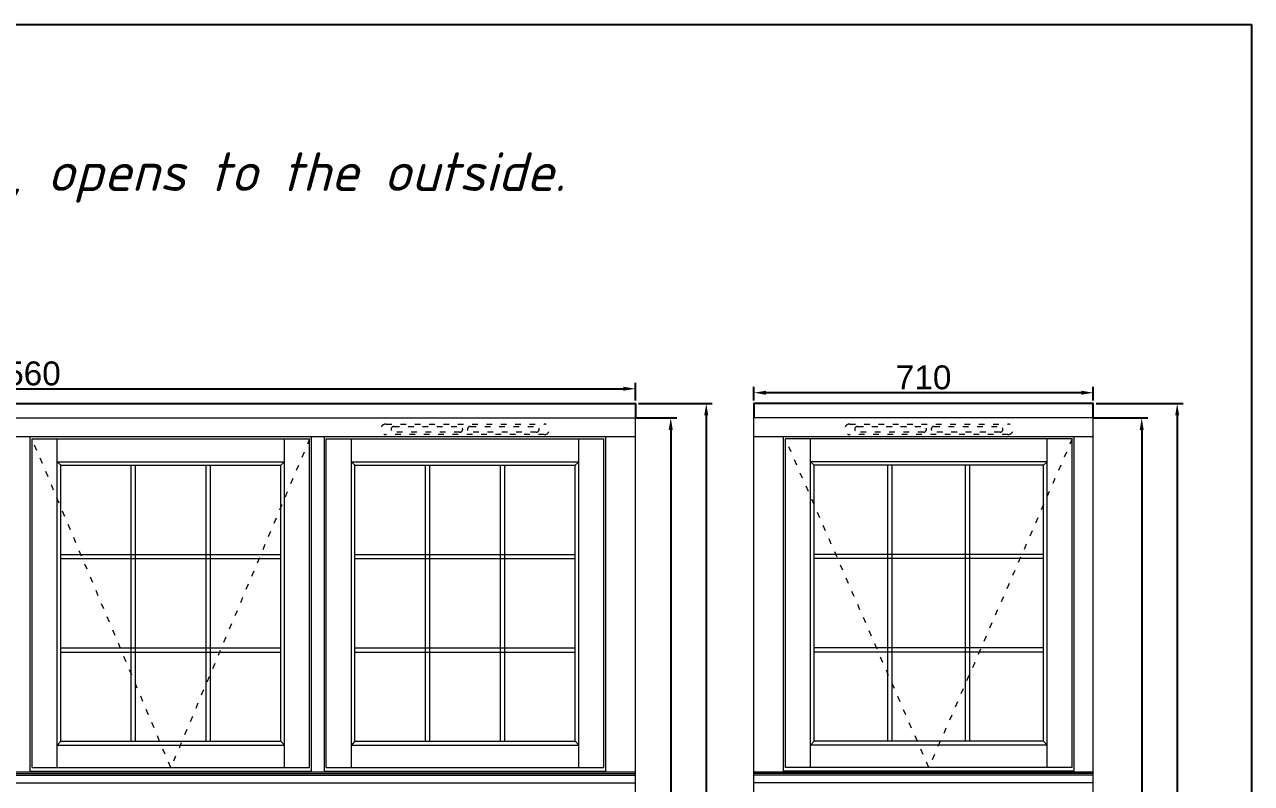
# Model space of a CAD drawing. Header units: millimetres. Extents: x 0 to 182016, y 11 to 3710.
# Drawn here: x 51008 to 53575, y 2123 to 3710 of the extents above; entities that cross this region are included whole.
import ezdxf

# ---------------------------------------------------------------- set-up
doc = ezdxf.new("R2010")
doc.units = ezdxf.units.MM
doc.linetypes.add('ACAD_ISO03W100', pattern=[30, 12, -18])
doc.styles.add('ROMANS', font='stylu.ttf', dxfattribs={"oblique": 15})
doc.styles.get("Standard").update_dxf_attribs({"font": 'arial.ttf'})
doc.dimstyles.new('Padidinti matmenys', dxfattribs={"dimscale": 10, "dimtxt": 5, "dimasz": 2.5, "dimexe": 1.25, "dimexo": 0.625, "dimtad": 1, "dimdec": 1, "dimtxsty": 'Standard', "dimcen": 2.5, "dimadec": 0, "dimazin": 0, "dimtfac": 1, "dimtdec": 1, "dimtmove": 0, "dimatfit": 3, "dimfxl": 1, "dimarcsym": 0})

# ---------------------------------------------------------------- blocks, each defined once
blk = doc.blocks.new('*D1507')
at = {"color": 0, "lineweight": -2, "transparency": 16777216}
for p, q in [((49726, 2924.2), (49726, 2961.3)), ((52286, 2924.2), (52286, 2961.3)), ((49751, 2948.8), (52261, 2948.8))]:
    blk.add_line(p, q, dxfattribs=at)
at = {"color": 0, "transparency": 16777216}
for points in [[(49751, 2953), (49751, 2944.7), (49726, 2948.8)], [(52261, 2953), (52261, 2944.7), (52286, 2948.8)]]:
    blk.add_solid(points, dxfattribs=at)
at = {"layer": 'Defpoints', "color": 0, "transparency": 16777216}
for p in [(52286, 2948.8), (49726, 2917.9), (52286, 2917.9)]:
    blk.add_point(p, dxfattribs=at)
at = {"color": 0, "lineweight": 5, "transparency": 16777216, "insert": (51006, 2980.6), "char_height": 50, "attachment_point": 5}
blk.add_mtext('2560', dxfattribs=at)
blk = doc.blocks.new('*D1708')
at = {"color": 0, "lineweight": -2, "transparency": 16777216}
for p, q in [((52534, 2924.2), (52534, 2953)), ((53243.9, 2924.2), (53243.9, 2953)), ((53218.9, 2940.5), (52559, 2940.5))]:
    blk.add_line(p, q, dxfattribs=at)
at = {"color": 0, "transparency": 16777216}
for points in [[(52559, 2944.7), (52559, 2936.3), (52534, 2940.5)], [(53218.9, 2944.7), (53218.9, 2936.3), (53243.9, 2940.5)]]:
    blk.add_solid(points, dxfattribs=at)
at = {"layer": 'Defpoints', "color": 0, "transparency": 16777216}
for p in [(52534, 2940.5), (52534, 2917.9), (53243.9, 2917.9)]:
    blk.add_point(p, dxfattribs=at)
at = {"color": 0, "lineweight": 5, "transparency": 16777216, "insert": (52889, 2972.3), "char_height": 50, "attachment_point": 5}
blk.add_mtext('710', dxfattribs=at)
blk = doc.blocks.new('*D1709')
at = {"color": 0, "lineweight": -2, "transparency": 16777216}
for p, q in [((53242.4, 2887.9), (53357.9, 2887.9)), ((53345.4, 2862.9), (53345.4, 982.9)), ((53293.5, 957.9), (53357.9, 957.9))]:
    blk.add_line(p, q, dxfattribs=at)
at = {"color": 0, "transparency": 16777216}
for points in [[(53341.3, 2862.9), (53349.6, 2862.9), (53345.4, 2887.9)], [(53341.3, 982.9), (53349.6, 982.9), (53345.4, 957.9)]]:
    blk.add_solid(points, dxfattribs=at)
at = {"layer": 'Defpoints', "color": 0, "transparency": 16777216}
for p in [(53236.2, 2887.9), (53287.3, 957.9), (53345.4, 957.9)]:
    blk.add_point(p, dxfattribs=at)
at = {"color": 0, "lineweight": 5, "transparency": 16777216, "insert": (53313.6, 1940.4), "char_height": 50, "attachment_point": 5, "rotation": 90}
blk.add_mtext('1930', dxfattribs=at)
blk = doc.blocks.new('*D1716')
at = {"color": 0, "lineweight": -2, "ltscale": 0.1, "transparency": 16777216}
for p, q in [((53250.2, 2917.9), (53432.2, 2917.9)), ((53419.7, 2892.9), (53419.7, 982.9)), ((53293.5, 957.9), (53432.2, 957.9))]:
    blk.add_line(p, q, dxfattribs=at)
at = {"color": 0, "ltscale": 0.1, "transparency": 16777216}
for points in [[(53415.5, 2892.9), (53423.8, 2892.9), (53419.7, 2917.9)], [(53415.5, 982.9), (53423.8, 982.9), (53419.7, 957.9)]]:
    blk.add_solid(points, dxfattribs=at)
at = {"layer": 'Defpoints', "color": 0, "ltscale": 0.1, "transparency": 16777216}
for p in [(53243.9, 2917.9), (53287.3, 957.9), (53419.7, 957.9)]:
    blk.add_point(p, dxfattribs=at)
at = {"color": 0, "ltscale": 0.1, "transparency": 16777216, "insert": (53387.9, 1937.9), "char_height": 50, "attachment_point": 5, "rotation": 90}
blk.add_mtext('1960', dxfattribs=at)
blk = doc.blocks.new('*D1730')
at = {"color": 0, "lineweight": -2, "transparency": 16777216}
for p, q in [((52284.5, 2887.9), (52372.5, 2887.9)), ((52360, 2862.9), (52360, 982.9)), ((52335.6, 957.9), (52372.5, 957.9))]:
    blk.add_line(p, q, dxfattribs=at)
at = {"color": 0, "transparency": 16777216}
for points in [[(52355.8, 2862.9), (52364.1, 2862.9), (52360, 2887.9)], [(52355.8, 982.9), (52364.1, 982.9), (52360, 957.9)]]:
    blk.add_solid(points, dxfattribs=at)
at = {"layer": 'Defpoints', "color": 0, "transparency": 16777216}
for p in [(52278.2, 2887.9), (52329.3, 957.9), (52360, 957.9)]:
    blk.add_point(p, dxfattribs=at)
at = {"color": 0, "lineweight": 5, "transparency": 16777216, "insert": (52328.2, 1933.2), "char_height": 50, "attachment_point": 5, "rotation": 90}
blk.add_mtext('1930', dxfattribs=at)
blk = doc.blocks.new('*D1731')
at = {"color": 0, "lineweight": -2, "ltscale": 0.1, "transparency": 16777216}
for p, q in [((52292.2, 2917.9), (52446.7, 2917.9)), ((52434.2, 2892.9), (52434.2, 982.9)), ((52335.6, 957.9), (52446.7, 957.9))]:
    blk.add_line(p, q, dxfattribs=at)
at = {"color": 0, "ltscale": 0.1, "transparency": 16777216}
for points in [[(52430, 2892.9), (52438.4, 2892.9), (52434.2, 2917.9)], [(52430, 982.9), (52438.4, 982.9), (52434.2, 957.9)]]:
    blk.add_solid(points, dxfattribs=at)
at = {"layer": 'Defpoints', "color": 0, "ltscale": 0.1, "transparency": 16777216}
for p in [(52286, 2917.9), (52329.3, 957.9), (52434.2, 957.9)]:
    blk.add_point(p, dxfattribs=at)
at = {"color": 0, "ltscale": 0.1, "transparency": 16777216, "insert": (52402.4, 1937.9), "char_height": 50, "attachment_point": 5, "rotation": 90}
blk.add_mtext('1960', dxfattribs=at)
blk = doc.blocks.new('tv')
at = {"linetype": 'ACAD_ISO03W100', "lineweight": 5}
for p, q in [((29400.1, 41533.7), (29731.1, 41533.7)), ((29731.1, 41511.7), (29400.1, 41511.7))]:
    blk.add_line(p, q, dxfattribs=at)
for points in [[(29416.6, 41528.7), (29554.6, 41528.7, -1), (29554.6, 41516.7), (29416.6, 41516.7, -1)], [(29576.6, 41516.7, -1), (29576.6, 41528.7), (29714.6, 41528.7, -1), (29714.6, 41516.7)]]:
    blk.add_lwpolyline(points, format="xyb", close=True, dxfattribs=at)
for centre, start, end in [((29400.1, 41522.7), 90, 270), ((29731.1, 41522.7), 270, 90)]:
    blk.add_arc(centre, 11, start, end, dxfattribs=at)

msp = doc.modelspace()

# ---------------------------------------------------------------- linework, layer by layer
at = {"lineweight": 5}
for p, q in [((49725.9992842, 2887.9266326), (52285.9779198, 2887.9266326)), ((52285.9779198, 997.8961834), (52285.9779198, 2887.9266326)), ((52533.9852843, 997.8961834), (52533.9852843, 2887.9266326)), ((52541.7254164, 2887.9266326), (52533.9852843, 2887.9266326)), ((53243.9357056, 2887.9266326), (52541.7254164, 2887.9266326)), ((53243.9357056, 997.8961834), (53243.9357056, 2887.9266326)), ((52285.9779198, 2847.9266322), (49725.9992842, 2847.9266322)), ((51019.488602, 2146.9011768), (51019.488602, 2847.9266322)), ((51023.488602, 2843.9266322), (51604.2524984, 2843.9266322)), ((51023.488602, 2156.7011768), (51023.488602, 2843.9266322)), ((51076.1715077, 2156.7011768), (51076.1715077, 2843.9266322)), ((51551.5695931, 2156.7011768), (51551.5695931, 2843.9266322)), ((51604.2524988, 2156.7011768), (51604.2524988, 2843.9266322)), ((51608.2524988, 2146.9011768), (51608.2524988, 2847.9266322)), ((51635.2524988, 2146.9011768), (51635.2524988, 2847.9266322)), ((51639.2524988, 2843.9266322), (52220.0163952, 2843.9266322)), ((51639.2524988, 2156.7011768), (51639.2524988, 2843.9266322)), ((51691.9354045, 2156.7011768), (51691.9354045, 2843.9266322)), ((52167.3334899, 2156.7011768), (52167.3334899, 2843.9266322)), ((52220.0163952, 2156.7011768), (52220.0163952, 2843.9266322)), ((52224.0163952, 2146.9011768), (52224.0163952, 2847.9266322)), ((53243.9357056, 2847.9266322), (52533.9852843, 2847.9266322)), ((52595.9468089, 2146.9011768), (52595.9468089, 2847.9266322)), ((53199.9357053, 2843.9266322), (52599.9468089, 2843.9266322)), ((52599.9468089, 2156.7011768), (52599.9468089, 2843.9266322)), ((52652.6297142, 2156.7011768), (52652.6297142, 2843.9266322)), ((53147.2527996, 2156.7011768), (53147.2527996, 2843.9266322)), ((53199.9357056, 2156.7011768), (53199.9357056, 2843.9266322)), ((53203.9357056, 2146.9011768), (53203.9357056, 2847.9266322)), ((51076.1715077, 2796.2437265), (51551.5695931, 2796.2437265)), ((51083.488602, 2788.9266322), (51076.1715077, 2796.2437265)), ((51083.488602, 2788.9266322), (51544.2524988, 2788.9266322)), ((51083.488602, 2211.7011768), (51083.488602, 2788.9266322)), ((51231.088602, 2211.7011768), (51231.088602, 2788.9266322)), ((51240.088602, 2211.7011768), (51240.088602, 2788.9266322)), ((51387.688602, 2211.7011768), (51387.688602, 2788.9266322)), ((51396.688602, 2211.7011768), (51396.688602, 2788.9266322)), ((51544.2524988, 2788.9266322), (51551.5695931, 2796.2437265)), ((51544.2524988, 2211.7011768), (51544.2524988, 2788.9266322)), ((51691.9354045, 2796.2437265), (52167.3334899, 2796.2437265)), ((51699.2524988, 2788.9266322), (51691.9354045, 2796.2437265)), ((51699.2524988, 2788.9266322), (52160.0163956, 2788.9266322)), ((51699.2524988, 2211.7011768), (51699.2524988, 2788.9266322)), ((51846.8524988, 2211.7011768), (51846.8524988, 2788.9266322)), ((51855.8524988, 2211.7011768), (51855.8524988, 2788.9266322)), ((52003.4524988, 2211.7011768), (52003.4524988, 2788.9266322)), ((52012.4524988, 2211.7011768), (52012.4524988, 2788.9266322)), ((52160.0163956, 2788.9266322), (52167.3334899, 2796.2437265)), ((52160.0163956, 2211.7011768), (52160.0163956, 2788.9266322)), ((53147.2527996, 2796.2437265), (52652.6297142, 2796.2437265)), ((52659.9468085, 2788.9266322), (52652.6297142, 2796.2437265)), ((53139.9357053, 2788.9266322), (52659.9468085, 2788.9266322)), ((52659.9468085, 2211.7011768), (52659.9468085, 2788.9266322)), ((52813.9357053, 2211.7011768), (52813.9357053, 2788.9266322)), ((52822.9357053, 2211.7011768), (52822.9357053, 2788.9266322)), ((52976.9357053, 2211.7011768), (52976.9357053, 2788.9266322)), ((52985.9357053, 2211.7011768), (52985.9357053, 2788.9266322)), ((53139.9357053, 2788.9266322), (53147.2527996, 2796.2437265)), ((53139.9357053, 2211.7011768), (53139.9357053, 2788.9266322)), ((51083.488602, 2602.5011768), (51544.2524988, 2602.5011768)), ((51083.488602, 2593.5011768), (51544.2524988, 2593.5011768)), ((51699.2524988, 2602.5011768), (52160.0163956, 2602.5011768)), ((51699.2524988, 2593.5011768), (52160.0163956, 2593.5011768)), ((53139.9357053, 2602.5011768), (52659.9468085, 2602.5011768)), ((53139.9357053, 2593.5011768), (52659.9468085, 2593.5011768)), ((51083.488602, 2407.1011768), (51544.2524988, 2407.1011768)), ((51083.488602, 2398.1011768), (51544.2524988, 2398.1011768)), ((51699.2524988, 2407.1011768), (52160.0163956, 2407.1011768)), ((51699.2524988, 2398.1011768), (52160.0163956, 2398.1011768)), ((53139.9357053, 2407.1011768), (52659.9468085, 2407.1011768)), ((53139.9357053, 2398.1011768), (52659.9468085, 2398.1011768)), ((51083.488602, 2211.7011768), (51076.1715077, 2203.6027506)), ((51083.488602, 2211.7011768), (51544.2524988, 2211.7011768)), ((51544.2524988, 2211.7011768), (51551.5695931, 2203.6027506)), ((51699.2524988, 2211.7011768), (51691.9354045, 2203.6027506)), ((51699.2524988, 2211.7011768), (52160.0163956, 2211.7011768)), ((52160.0163956, 2211.7011768), (52167.3334899, 2203.6027506)), ((52659.9468085, 2211.7011768), (52652.6297142, 2203.6027506)), ((53139.9357053, 2211.7011768), (52659.9468085, 2211.7011768)), ((53139.9357053, 2211.7011768), (53147.2527996, 2203.6027506)), ((51076.1715077, 2203.6027506), (51551.5695931, 2203.6027506)), ((51691.9354045, 2203.6027506), (52167.3334899, 2203.6027506)), ((53147.2527996, 2203.6027506), (52652.6297142, 2203.6027506)), ((51023.488602, 2156.7011768), (51604.2524984, 2156.7011768)), ((51639.2524988, 2156.7011768), (52220.0163952, 2156.7011768)), ((53199.9357053, 2156.7011768), (52599.9468089, 2156.7011768)), ((52285.9779198, 2146.9011768), (49725.9992842, 2146.9011768)), ((49725.9992842, 2144.2765169), (52285.9779198, 2144.2765169)), ((49725.9992842, 2140.9982295), (52285.9779198, 2140.9982295)), ((51019.488602, 2149.2476005), (51608.2524984, 2149.2476005)), ((51635.2524988, 2149.2476005), (52224.0163952, 2149.2476005)), ((53243.9357056, 2146.9011768), (52533.9852843, 2146.9011768)), ((53243.9357056, 2144.2765169), (52533.9852843, 2144.2765169)), ((53243.9357056, 2140.9982295), (52533.9852843, 2140.9982295)), ((53203.9357053, 2149.2476005), (52595.9468089, 2149.2476005)), ((49725.9992842, 2124.9011768), (52285.9779198, 2124.9011768)), ((53243.9357056, 2124.9011768), (52533.9852843, 2124.9011768))]:
    msp.add_line(p, q, dxfattribs=at)
at = {"linetype": 'ACAD_ISO03W100', "lineweight": 5}
for p, q in [((51313.8705502, 2156.7011768), (51023.488602, 2843.9266322)), ((51604.2524988, 2843.9266322), (51313.8705502, 2156.7011768)), ((52899.9412571, 2156.7011768), (52599.9468089, 2843.9266322)), ((53199.9357053, 2843.9266322), (52899.9412571, 2156.7011768))]:
    msp.add_line(p, q, dxfattribs=at)
msp.add_lwpolyline([(53575.0454685, 3710.4502728), (53575.0454685, 10.9108603), (48075.7301256, 10.9108603), (48075.7301256, 3710.4502728)], close=True)
at = {"ltscale": 0.1}
for points in [[(49725.9992842, 2887.9266326), (49725.9992842, 2917.9266326), (52285.9779198, 2917.9266326), (52285.9779198, 2887.9266326)], [(53243.9357056, 2887.9266326), (53243.9357056, 2917.9266326), (52533.9852843, 2917.9266326), (52533.9852843, 2887.9266326)]]:
    msp.add_lwpolyline(points, dxfattribs=at)

# ---------------------------------------------------------------- block references
at = {"color": 1}
for p in [(22364.051615, -38658.756211), (23334.3584247, -38658.756211)]:
    msp.add_blockref('tv', p, dxfattribs=at)

# ---------------------------------------------------------------- texts
at = {"lineweight": 0, "insert": (49721.9286659, 3443.1762634), "char_height": 80.838163663, "attachment_point": 1, "style": 'ROMANS'}
msp.add_mtext('{\\fISOCPEUR|b0|i0|c186|p34;Viewed from the outside, opens to the outside.}', dxfattribs=at)

# ---------------------------------------------------------------- dimensions: what is measured, and where the dimension line sits
at = {"color": 1, "lineweight": 5}
dim = msp.add_linear_dim(base=(52285.9779198, 2948.829415), p1=(49725.9992842, 2917.9266326), p2=(52285.9779198, 2917.9266326), dimstyle='Padidinti matmenys', dxfattribs=at)
dim.commit()
dim.dimension.update_dxf_attribs({"geometry": '*D1507', "text_midpoint": (51005.988602, 2948.829415), "dimtype": 160})
for base, p1, p2, angle, picture, middle in [((52533.9852843, 2940.5134802), (53243.9357056, 2917.9266326), (52533.9852843, 2917.9266326), 180, '*D1708', (52888.960495, 2940.5134802)), ((52359.960905, 957.8961834), (52278.2377876, 2887.9266326), (52329.3320726, 957.8961834), 90, '*D1730', (52359.960905, 1933.2182734)), ((53345.4351087, 957.8961834), (53236.1955735, 2887.9266326), (53287.2898584, 957.8961834), 90, '*D1709', (53345.4351087, 1940.411408))]:
    dim = msp.add_linear_dim(base=base, p1=p1, p2=p2, angle=angle, dimstyle='Padidinti matmenys', dxfattribs=at)
    dim.commit()
    dim.dimension.update_dxf_attribs({"geometry": picture, "text_midpoint": middle, "dimtype": 160})
at = {"color": 1, "ltscale": 0.1}
for base, p1, p2, picture, middle in [((52434.1849184, 957.8961834), (52285.9779198, 2917.9266326), (52329.3320726, 957.8961834), '*D1731', (52402.406269, 1937.911408)), ((53419.6591221, 957.8961834), (53243.9357056, 2917.9266326), (53287.2898584, 957.8961834), '*D1716', (53387.8804727, 1937.911408))]:
    dim = msp.add_linear_dim(base=base, p1=p1, p2=p2, angle=90, dimstyle='Padidinti matmenys', dxfattribs=at)
    dim.commit()
    dim.dimension.update_dxf_attribs({"geometry": picture, "text_midpoint": middle})

doc.saveas('drawing.dxf')
